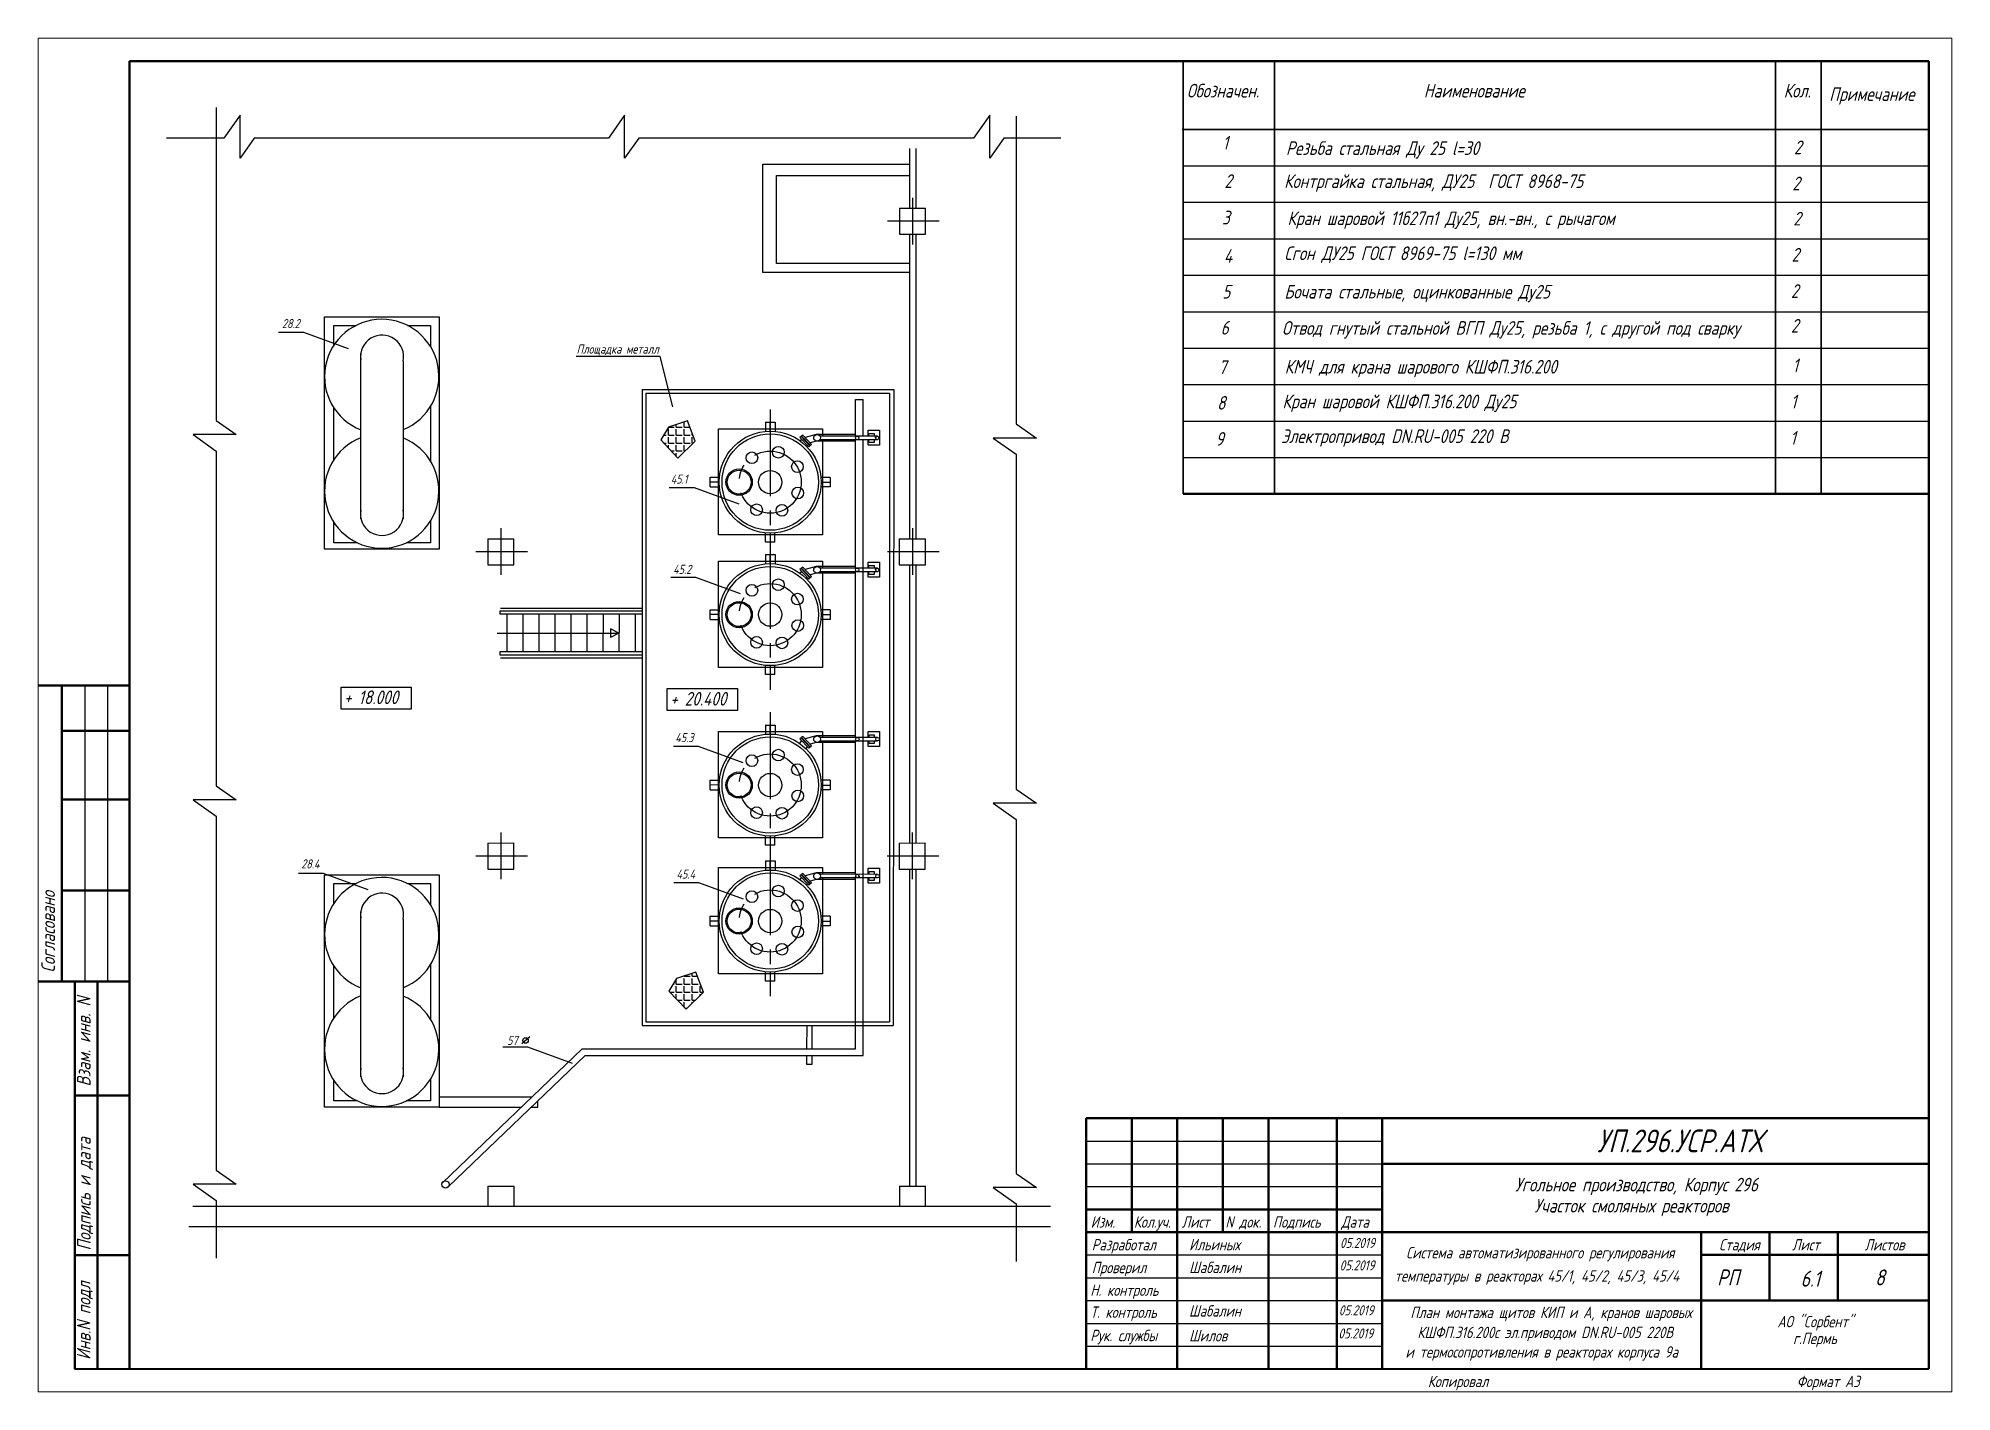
# Model space of a CAD drawing. Header units: millimetres. Extents: x 5027 to 5447, y -3683 to -3386.
import ezdxf

# ---------------------------------------------------------------- set-up
doc = ezdxf.new("R2010")
doc.units = ezdxf.units.MM
doc.linetypes.add('CENTER2', pattern=[28.575, 19.05, -3.175, 3.175, -3.175])
for name, color, linetype, lineweight in [('MAIN', 7, 'Continuous', 50), ('Основная', 7, 'Continuous', 60), ('Тонкая', 7, 'Continuous', 20)]:
    doc.layers.add(name, color=color, linetype=linetype, lineweight=lineweight)
doc.layers.add('АСУТП', color=7, linetype='Continuous')
doc.styles.add('GOST тип А', font='', dxfattribs={"oblique": 15})
doc.styles.get('GOST тип А').set_extended_font_data('GOST type A')
pattern_1 = [(0, (4725.4985, -2607.1066), (0, 1.74625), [1.27, -0.47625]), (90, (4725.4985, -2607.1066), (-1.74625, 1e-16), [1.27, -0.47625])]

msp = doc.modelspace()

# ---------------------------------------------------------------- hatches: boundary and pattern name
at = {"lineweight": -3}
h = msp.add_hatch(dxfattribs=at)
h.set_pattern_fill('ANGLE', scale=0.25, style=0)
h.set_pattern_definition(pattern_1)
h.paths.add_polyline_path([(5169.74, -3470.14), (5165.56, -3471.54), (5163.89, -3474.32), (5167.62, -3478.28), (5171.47, -3474.55)])
h = msp.add_hatch(dxfattribs=at)
h.set_pattern_fill('ANGLE', scale=0.25, style=0)
h.set_pattern_definition(pattern_1)
h.paths.add_polyline_path([(5171.55, -3591.08), (5167.36, -3592.48), (5165.69, -3595.26), (5169.43, -3599.22), (5173.28, -3595.49)])

# ---------------------------------------------------------------- linework, layer by layer
at = {"color": 0}
for p, q in [((5066.31, -3401.38), (5066.31, -3470.07)), ((5071.59, -3403.01), (5068.01, -3408.07)), ((5071.59, -3412.48), (5071.59, -3403.01)), ((5155.96, -3403.01), (5152.38, -3408.07)), ((5155.96, -3412.48), (5155.96, -3403.01)), ((5236.09, -3403.01), (5232.51, -3408.07)), ((5236.09, -3412.48), (5236.09, -3403.01)), ((5241.93, -3403.23), (5241.93, -3470.8)), ((5068.01, -3408.07), (5055.39, -3408.07)), ((5074.67, -3408.07), (5071.59, -3412.48)), ((5152.38, -3408.07), (5074.67, -3408.07)), ((5159.05, -3408.07), (5155.96, -3412.48)), ((5232.51, -3408.07), (5159.05, -3408.07)), ((5239.17, -3408.07), (5236.09, -3412.48)), ((5251.73, -3408.07), (5239.17, -3408.07)), ((5070.72, -3473.15), (5061.25, -3473.15)), ((5061.25, -3473.15), (5066.31, -3476.74)), ((5066.31, -3470.07), (5070.72, -3473.15)), ((5241.93, -3470.8), (5246.34, -3473.89)), ((5066.31, -3476.74), (5066.31, -3550.2)), ((5246.34, -3473.89), (5236.87, -3473.89)), ((5236.87, -3473.89), (5241.93, -3477.47)), ((5241.93, -3477.47), (5241.93, -3550.93)), ((5070.72, -3553.28), (5061.25, -3553.28)), ((5061.25, -3553.28), (5066.31, -3556.86)), ((5066.31, -3550.2), (5070.72, -3553.28)), ((5241.93, -3550.93), (5246.34, -3554.01)), ((5066.31, -3556.86), (5066.31, -3634.57)), ((5246.34, -3554.01), (5236.87, -3554.01)), ((5236.87, -3554.01), (5241.93, -3557.59)), ((5241.93, -3557.59), (5241.93, -3635.3)), ((5066.31, -3634.57), (5070.72, -3637.65)), ((5241.93, -3635.3), (5246.34, -3638.38)), ((5070.72, -3637.65), (5061.25, -3637.65)), ((5061.25, -3637.65), (5066.31, -3641.23)), ((5066.31, -3641.23), (5066.31, -3653.86)), ((5246.34, -3638.38), (5236.87, -3638.38)), ((5236.87, -3638.38), (5241.93, -3641.96)), ((5241.93, -3641.96), (5241.93, -3654.59))]:
    msp.add_line(p, q, dxfattribs=at)
at = {"color": 7, "lineweight": -3}
for p, q in [((5218.45, -3410.39), (5218.45, -3423.47)), ((5219.9, -3410.39), (5219.9, -3423.46)), ((5186.3, -3437.6), (5186.3, -3413.79)), ((5186.3, -3413.79), (5218.45, -3413.79)), ((5189.28, -3435.61), (5189.28, -3416.28)), ((5189.28, -3416.28), (5218.45, -3416.28)), ((5216.26, -3423.48), (5221.98, -3423.45)), ((5216.26, -3423.48), (5216.27, -3429.16)), ((5221.98, -3429.16), (5221.98, -3423.45)), ((5216.27, -3429.16), (5221.98, -3429.16)), ((5218.45, -3429.16), (5218.45, -3496)), ((5219.9, -3429.16), (5219.9, -3496)), ((5218.45, -3435.6), (5189.28, -3435.61)), ((5218.45, -3437.6), (5186.3, -3437.6)), ((5085.52, -3450.75), (5080, -3450.75)), ((5095.32, -3454.3), (5085.52, -3450.75)), ((5163.78, -3456.01), (5145.31, -3456.01)), ((5166.56, -3467.03), (5163.78, -3456.01)), ((5159.82, -3463.28), (5215.06, -3463.28)), ((5159.82, -3463.28), (5159.82, -3602.8)), ((5160.58, -3464.04), (5160.58, -3602.04)), ((5160.58, -3464.04), (5214.08, -3464.04)), ((5214.08, -3464.04), (5214.08, -3602.04)), ((5215.06, -3463.28), (5214.9, -3602.8)), ((5206.65, -3473.48), (5206.65, -3465.45)), ((5206.65, -3465.45), (5208.28, -3465.45)), ((5208.28, -3473.48), (5208.28, -3465.45)), ((5165.56, -3471.54), (5163.89, -3474.32)), ((5169.74, -3470.14), (5165.56, -3471.54)), ((5171.47, -3474.55), (5169.74, -3470.14)), ((5186.86, -3470.4), (5187.91, -3470.4)), ((5186.86, -3470.4), (5186.86, -3472.42)), ((5187.91, -3472.38), (5187.91, -3470.4)), ((5187.91, -3470.4), (5188.97, -3470.4)), ((5188.97, -3470.4), (5188.97, -3472.43)), ((5195.1, -3473.27), (5194.78, -3473.49)), ((5194.78, -3473.49), (5196.74, -3475.56)), ((5195.1, -3473.27), (5197.01, -3475.31)), ((5197.99, -3473.12), (5195.55, -3473.76)), ((5206.65, -3473.12), (5197.99, -3473.12)), ((5211.44, -3473.49), (5198.82, -3473.48)), ((5163.89, -3474.32), (5167.62, -3478.28)), ((5167.62, -3478.28), (5171.47, -3474.55)), ((5194.72, -3473.55), (5194.4, -3473.76)), ((5194.4, -3473.76), (5196.36, -3475.84)), ((5194.46, -3474.63), (5194.81, -3474.19)), ((5194.72, -3473.55), (5196.63, -3475.59)), ((5195.85, -3475.78), (5196.07, -3475.52)), ((5196.36, -3475.84), (5196.63, -3475.59)), ((5197.99, -3474.58), (5196.65, -3474.93)), ((5196.74, -3475.56), (5197.01, -3475.31)), ((5206.65, -3474.58), (5197.99, -3474.58)), ((5211.44, -3474.28), (5198.77, -3474.28)), ((5206.65, -3502.45), (5206.65, -3474.28)), ((5208.28, -3609.4), (5208.28, -3474.28)), ((5171.26, -3484.82), (5165.75, -3484.82)), ((5181.07, -3488.37), (5171.26, -3484.82)), ((5174.74, -3483.57), (5174.74, -3482.51)), ((5174.74, -3482.51), (5176.77, -3482.51)), ((5176.72, -3483.57), (5174.74, -3483.57)), ((5174.74, -3484.62), (5174.74, -3483.57)), ((5174.74, -3484.62), (5176.77, -3484.62)), ((5201.08, -3482.52), (5199.05, -3482.52)), ((5201.08, -3484.62), (5199.05, -3484.62)), ((5199.1, -3483.57), (5201.08, -3483.57)), ((5201.08, -3482.52), (5201.08, -3483.57)), ((5201.08, -3483.57), (5201.08, -3484.62)), ((5125.91, -3496.01), (5131.63, -3495.99)), ((5125.91, -3496.01), (5125.91, -3501.7)), ((5131.63, -3501.7), (5131.63, -3495.99)), ((5186.86, -3496.74), (5186.86, -3494.71)), ((5187.91, -3496.74), (5186.86, -3496.74)), ((5187.91, -3494.76), (5187.91, -3496.74)), ((5188.96, -3496.74), (5187.91, -3496.74)), ((5188.96, -3496.74), (5188.96, -3494.71)), ((5216.24, -3496.01), (5221.97, -3495.99)), ((5216.24, -3496.01), (5216.25, -3501.7)), ((5221.97, -3501.7), (5221.97, -3495.99)), ((5125.91, -3501.7), (5131.63, -3501.7)), ((5186.86, -3499.48), (5187.91, -3499.48)), ((5186.86, -3499.48), (5186.86, -3501.51)), ((5187.91, -3501.46), (5187.91, -3499.48)), ((5187.91, -3499.48), (5188.97, -3499.48)), ((5188.97, -3499.48), (5188.97, -3501.51)), ((5194.72, -3502.54), (5194.4, -3502.75)), ((5194.4, -3502.75), (5196.36, -3504.83)), ((5194.72, -3502.54), (5196.63, -3504.58)), ((5195.1, -3502.26), (5194.78, -3502.48)), ((5194.78, -3502.48), (5196.74, -3504.55)), ((5195.1, -3502.26), (5197.01, -3504.3)), ((5197.99, -3502.11), (5195.55, -3502.75)), ((5206.65, -3502.11), (5197.99, -3502.11)), ((5211.43, -3502.45), (5198.81, -3502.44)), ((5216.25, -3501.7), (5221.97, -3501.7)), ((5218.45, -3501.7), (5218.46, -3562.77)), ((5219.9, -3501.7), (5219.91, -3562.77)), ((5171.6, -3504.5), (5166.09, -3504.5)), ((5181.4, -3508.05), (5171.6, -3504.5)), ((5194.46, -3503.62), (5194.81, -3503.19)), ((5195.85, -3504.77), (5196.07, -3504.52)), ((5196.36, -3504.83), (5196.63, -3504.58)), ((5197.99, -3503.57), (5196.65, -3503.92)), ((5196.74, -3504.55), (5197.01, -3504.3)), ((5206.65, -3503.57), (5197.99, -3503.57)), ((5211.44, -3503.24), (5198.77, -3503.24)), ((5206.65, -3539.6), (5206.65, -3503.24)), ((5159.82, -3511.31), (5128.72, -3511.31)), ((5159.82, -3511.86), (5128.53, -3511.86)), ((5128.53, -3511.86), (5128.53, -3512.49)), ((5128.53, -3512.49), (5159.82, -3512.49)), ((5130.1, -3512.49), (5130.1, -3520.8)), ((5133.62, -3512.49), (5133.61, -3520.8)), ((5137.14, -3512.49), (5137.13, -3520.8)), ((5140.64, -3512.49), (5140.63, -3520.8)), ((5144.16, -3512.49), (5144.15, -3520.8)), ((5147.68, -3512.49), (5147.67, -3520.8)), ((5151.21, -3512.49), (5151.2, -3520.8)), ((5154.73, -3512.49), (5154.72, -3520.8)), ((5158.24, -3512.49), (5158.24, -3520.8)), ((5174.74, -3512.65), (5174.74, -3511.59)), ((5174.74, -3511.59), (5176.77, -3511.59)), ((5176.72, -3512.65), (5174.74, -3512.65)), ((5174.74, -3513.7), (5174.74, -3512.65)), ((5174.74, -3513.7), (5176.77, -3513.7)), ((5201.08, -3511.6), (5199.05, -3511.6)), ((5201.08, -3513.71), (5199.05, -3513.71)), ((5199.1, -3512.65), (5201.08, -3512.65)), ((5201.08, -3511.6), (5201.08, -3512.65)), ((5201.08, -3512.65), (5201.08, -3513.71)), ((5128, -3516.68), (5154.72, -3516.68)), ((5154.72, -3516.68), (5152.86, -3515.73)), ((5152.86, -3515.73), (5152.86, -3517.68)), ((5154.72, -3516.68), (5152.86, -3517.68)), ((5159.82, -3520.8), (5128.53, -3520.8)), ((5128.53, -3520.8), (5128.53, -3521.44)), ((5128.53, -3521.44), (5159.82, -3521.44)), ((5159.82, -3522.17), (5128.72, -3522.17)), ((5186.86, -3525.82), (5186.86, -3523.79)), ((5187.91, -3523.84), (5187.91, -3525.82)), ((5188.96, -3525.82), (5188.96, -3523.79)), ((5187.91, -3525.82), (5186.86, -3525.82)), ((5188.96, -3525.82), (5187.91, -3525.82)), ((5186.86, -3536.86), (5186.86, -3538.89)), ((5186.86, -3536.87), (5187.91, -3536.87)), ((5187.91, -3538.84), (5187.91, -3536.87)), ((5187.91, -3536.87), (5188.97, -3536.87)), ((5188.97, -3536.87), (5188.97, -3538.89)), ((5194.72, -3539.69), (5194.4, -3539.91)), ((5194.4, -3539.91), (5196.36, -3541.98)), ((5194.46, -3540.77), (5194.81, -3540.34)), ((5194.72, -3539.69), (5196.63, -3541.73)), ((5195.1, -3539.41), (5194.78, -3539.63)), ((5194.78, -3539.63), (5196.74, -3541.71)), ((5195.1, -3539.41), (5197.01, -3541.46)), ((5197.99, -3539.27), (5195.55, -3539.9)), ((5206.65, -3539.27), (5197.99, -3539.27)), ((5211.45, -3540.39), (5198.78, -3540.39)), ((5211.45, -3539.61), (5198.83, -3539.59)), ((5206.65, -3569.64), (5206.65, -3540.39)), ((5172.19, -3541.62), (5166.68, -3541.62)), ((5181.99, -3545.16), (5172.19, -3541.62)), ((5195.85, -3541.92), (5196.07, -3541.67)), ((5196.36, -3541.98), (5196.63, -3541.73)), ((5197.99, -3540.72), (5196.65, -3541.07)), ((5196.74, -3541.71), (5197.01, -3541.46)), ((5206.65, -3540.72), (5197.99, -3540.72)), ((5174.74, -3550.03), (5174.74, -3548.98)), ((5174.74, -3548.98), (5176.77, -3548.98)), ((5201.08, -3548.98), (5199.05, -3548.98)), ((5201.08, -3548.98), (5201.08, -3550.04)), ((5176.72, -3550.04), (5174.74, -3550.03)), ((5174.74, -3551.09), (5174.74, -3550.03)), ((5174.74, -3551.09), (5176.77, -3551.09)), ((5201.08, -3551.09), (5199.05, -3551.09)), ((5199.1, -3550.04), (5201.08, -3550.04)), ((5201.08, -3550.04), (5201.08, -3551.09)), ((5186.86, -3563.21), (5186.86, -3561.18)), ((5187.91, -3561.23), (5187.91, -3563.21)), ((5188.96, -3563.21), (5188.96, -3561.18)), ((5125.91, -3562.78), (5131.63, -3562.76)), ((5125.91, -3562.78), (5125.91, -3568.47)), ((5131.63, -3568.47), (5131.63, -3562.76)), ((5187.91, -3563.21), (5186.86, -3563.21)), ((5188.96, -3563.21), (5187.91, -3563.21)), ((5216.21, -3562.78), (5221.93, -3562.76)), ((5216.21, -3562.78), (5216.21, -3568.47)), ((5221.93, -3568.47), (5221.93, -3562.76)), ((5089.86, -3569.47), (5084.34, -3569.47)), ((5099.66, -3573.02), (5089.86, -3569.47)), ((5125.91, -3568.47), (5131.63, -3568.47)), ((5186.86, -3566.71), (5187.91, -3566.71)), ((5186.86, -3566.71), (5186.86, -3568.74)), ((5187.91, -3568.69), (5187.91, -3566.71)), ((5187.91, -3566.71), (5188.97, -3566.71)), ((5188.97, -3566.71), (5188.97, -3568.74)), ((5194.72, -3569.72), (5194.4, -3569.93)), ((5194.4, -3569.93), (5196.36, -3572.01)), ((5194.72, -3569.72), (5196.63, -3571.76)), ((5195.1, -3569.44), (5194.78, -3569.66)), ((5194.78, -3569.66), (5196.74, -3571.74)), ((5195.1, -3569.44), (5197.01, -3571.49)), ((5197.99, -3569.29), (5195.55, -3569.93)), ((5206.65, -3569.29), (5197.99, -3569.29)), ((5211.47, -3569.64), (5198.85, -3569.63)), ((5216.21, -3568.47), (5221.93, -3568.47)), ((5218.46, -3568.47), (5218.46, -3638.06)), ((5219.91, -3568.47), (5219.91, -3638.06)), ((5172.27, -3571.5), (5166.76, -3571.5)), ((5182.07, -3575.05), (5172.27, -3571.5)), ((5194.46, -3570.8), (5194.81, -3570.37)), ((5195.85, -3571.95), (5196.07, -3571.7)), ((5196.36, -3572.01), (5196.63, -3571.76)), ((5197.99, -3570.75), (5196.65, -3571.1)), ((5196.74, -3571.74), (5197.01, -3571.49)), ((5206.65, -3570.75), (5197.99, -3570.75)), ((5211.48, -3570.43), (5198.81, -3570.43)), ((5206.65, -3607.91), (5206.65, -3570.43)), ((5174.74, -3579.88), (5174.74, -3578.83)), ((5174.74, -3578.83), (5176.77, -3578.83)), ((5176.72, -3579.88), (5174.74, -3579.88)), ((5174.74, -3580.93), (5174.74, -3579.88)), ((5174.74, -3580.93), (5176.77, -3580.93)), ((5201.08, -3578.83), (5199.05, -3578.83)), ((5201.08, -3580.94), (5199.05, -3580.94)), ((5199.1, -3579.88), (5201.08, -3579.89)), ((5201.08, -3578.83), (5201.08, -3579.89)), ((5201.08, -3579.89), (5201.08, -3580.94)), ((5171.55, -3591.08), (5167.36, -3592.48)), ((5173.28, -3595.49), (5171.55, -3591.08)), ((5186.86, -3593.05), (5186.86, -3591.03)), ((5187.91, -3591.08), (5187.91, -3593.05)), ((5188.96, -3593.05), (5188.96, -3591.03)), ((5167.36, -3592.48), (5165.69, -3595.26)), ((5165.69, -3595.26), (5169.43, -3599.22)), ((5187.91, -3593.05), (5186.86, -3593.05)), ((5188.96, -3593.05), (5187.91, -3593.05)), ((5169.43, -3599.22), (5173.28, -3595.49)), ((5159.82, -3602.8), (5214.9, -3602.8)), ((5160.58, -3602.04), (5214.08, -3602.04)), ((5195.92, -3602.8), (5195.91, -3607.91)), ((5197.14, -3607.91), (5197.14, -3602.8)), ((5115.98, -3637.34), (5146.62, -3607.91)), ((5134.71, -3607.59), (5129.2, -3607.59)), ((5135.13, -3605.26), (5133.41, -3606.82)), ((5144.51, -3611.14), (5134.71, -3607.59)), ((5146.62, -3607.91), (5206.65, -3607.91)), ((5117.22, -3638.22), (5147.26, -3609.4)), ((5147.26, -3609.4), (5208.28, -3609.4)), ((5195.91, -3609.4), (5195.91, -3611.26)), ((5195.91, -3611.26), (5197.14, -3611.26)), ((5197.14, -3611.26), (5197.14, -3609.4)), ((5135.54, -3618.56), (5115.22, -3618.56)), ((5136.91, -3620.73), (5136.91, -3619.33)), ((5115.22, -3620.73), (5133.27, -3620.73)), ((5135.45, -3620.73), (5136.91, -3620.73)), ((5125.95, -3638.07), (5131.68, -3638.05)), ((5125.95, -3638.07), (5125.96, -3642.53)), ((5131.68, -3642.53), (5131.68, -3638.05)), ((5216.27, -3638.07), (5221.99, -3638.05)), ((5216.27, -3638.07), (5216.27, -3642.53)), ((5221.99, -3642.53), (5221.99, -3638.05)), ((5249.46, -3642.53), (5061.21, -3642.53)), ((5249.46, -3647), (5060.31, -3647))]:
    msp.add_line(p, q, dxfattribs=at)
at = {"color": 7, "linetype": 'CENTER2', "lineweight": -3}
for p, q in [((5219.21, -3431.4), (5219.21, -3421.16)), ((5213.66, -3426.24), (5225.01, -3426.24)), ((5187.91, -3467.6), (5187.91, -3500.06)), ((5128.86, -3503.94), (5128.86, -3493.7)), ((5219.19, -3503.94), (5219.19, -3493.7)), ((5187.91, -3496.68), (5187.91, -3529.15)), ((5123.31, -3498.77), (5134.66, -3498.77)), ((5213.65, -3498.77), (5224.99, -3498.77)), ((5187.91, -3534.07), (5187.91, -3566.53)), ((5128.86, -3570.71), (5128.86, -3560.47)), ((5219.16, -3570.71), (5219.16, -3560.47)), ((5123.31, -3565.54), (5134.66, -3565.54)), ((5187.91, -3563.92), (5187.91, -3596.38)), ((5213.61, -3565.54), (5224.96, -3565.54))]:
    msp.add_line(p, q, dxfattribs=at)
at = {"color": 7, "lineweight": 40}
for p, q in [((5047.26, -3553.2), (5047.26, -3569.2)), ((5047.26, -3569.2), (5047.26, -3617.2))]:
    msp.add_line(p, q, dxfattribs=at)
at = {"color": 7, "lineweight": -3}
for points in [[(5090.09, -3447.27), (5115.22, -3447.27), (5115.22, -3498.25), (5090.09, -3498.25)], [(5093.71, -3528.53), (5109.1, -3528.53), (5109.1, -3533.36), (5093.71, -3533.36)], [(5165.32, -3528.85), (5180.71, -3528.85), (5180.71, -3533.68), (5165.32, -3533.68)], [(5090.09, -3569.75), (5115.22, -3569.75), (5115.22, -3620.73), (5090.09, -3620.73)]]:
    msp.add_lwpolyline(points, close=True, dxfattribs=at)
for points in [[(5092.1, -3453.57), (5092.1, -3449.17), (5097, -3449.17)], [(5108.28, -3449.17), (5113.33, -3449.17), (5113.33, -3453.8)], [(5098.08, -3491.62), (5098.03, -3491.62), (5098.03, -3455.35)], [(5107.34, -3457.03), (5107.34, -3491.62), (5107.31, -3491.62)], [(5092.1, -3478.69), (5092.1, -3467.22)], [(5113.33, -3467), (5113.33, -3478.92)], [(5199.36, -3474.28), (5199.36, -3495.14), (5176.59, -3495.14), (5176.59, -3471.86), (5199.36, -3471.86), (5199.36, -3473.48)], [(5209.41, -3473.49), (5209.41, -3472.16), (5211.88, -3472.16), (5211.88, -3475.43), (5209.41, -3475.43), (5209.41, -3474.28)], [(5209.59, -3473.49), (5209.59, -3472.88), (5210.72, -3472.88), (5210.72, -3473.49)], [(5210.72, -3474.28), (5210.72, -3474.85), (5209.59, -3474.85), (5209.59, -3474.28)], [(5097.27, -3496.87), (5092.1, -3496.87), (5092.1, -3492.34)], [(5113.33, -3492.12), (5113.33, -3496.87), (5108.01, -3496.87)], [(5199.36, -3503.24), (5199.36, -3524.23), (5176.59, -3524.23), (5176.59, -3500.94), (5199.36, -3500.94), (5199.36, -3502.44)], [(5209.4, -3502.45), (5209.4, -3501.12), (5211.88, -3501.12), (5211.88, -3504.4), (5209.4, -3504.4), (5209.4, -3503.24)], [(5209.58, -3502.45), (5209.58, -3501.84), (5210.72, -3501.84), (5210.72, -3502.45)], [(5210.72, -3503.24), (5210.72, -3503.81), (5209.58, -3503.81), (5209.58, -3503.24)], [(5199.36, -3540.39), (5199.36, -3561.61), (5176.59, -3561.61), (5176.59, -3538.32), (5199.36, -3538.32), (5199.36, -3539.6)], [(5209.42, -3539.6), (5209.42, -3538.27), (5211.89, -3538.27), (5211.89, -3541.55), (5209.42, -3541.55), (5209.42, -3540.39)], [(5209.6, -3539.6), (5209.6, -3539), (5210.73, -3539), (5210.73, -3539.61)], [(5210.73, -3540.39), (5210.73, -3540.96), (5209.6, -3540.96), (5209.6, -3540.39)], [(5199.36, -3570.43), (5199.36, -3591.46), (5176.59, -3591.46), (5176.59, -3568.17), (5199.36, -3568.17), (5199.36, -3569.63)], [(5209.44, -3569.64), (5209.44, -3568.31), (5211.92, -3568.31), (5211.92, -3571.59), (5209.44, -3571.59), (5209.44, -3570.43)], [(5209.62, -3569.64), (5209.62, -3569.03), (5210.76, -3569.03), (5210.76, -3569.64)], [(5092.1, -3576.05), (5092.1, -3571.65), (5097, -3571.65)], [(5108.28, -3571.65), (5113.33, -3571.65), (5113.33, -3576.28)], [(5210.76, -3570.43), (5210.76, -3571), (5209.62, -3571), (5209.62, -3570.43)], [(5098.08, -3614.1), (5098.03, -3614.1), (5098.03, -3577.83)], [(5107.34, -3579.51), (5107.34, -3614.1), (5107.31, -3614.1)], [(5092.1, -3601.17), (5092.1, -3589.7)], [(5113.33, -3589.48), (5113.33, -3601.4)], [(5097.27, -3619.35), (5092.1, -3619.35), (5092.1, -3614.82)], [(5113.33, -3614.6), (5113.33, -3619.35), (5108.01, -3619.35)]]:
    msp.add_lwpolyline(points, dxfattribs=at)
for centre, radius in [((5187.91, -3483.57), 11.19), ((5187.91, -3483.57), 10.57), ((5187.91, -3483.57), 10.57), ((5198.19, -3473.84), 0.731), ((5207.01, -3473.87), 0.386), ((5211.44, -3473.88), 0.386), ((5183.9, -3478.23), 1.28), ((5189.7, -3477.01), 1.28), ((5181.09, -3483.57), 2.89), ((5181.09, -3483.57), 2.62), ((5187.91, -3483.57), 2.56), ((5193.89, -3480.17), 1.28), ((5193.97, -3485.96), 1.28), ((5184.93, -3489.64), 1.28), ((5190.49, -3489.76), 1.28), ((5187.91, -3512.65), 11.19), ((5187.91, -3512.65), 10.57), ((5187.91, -3512.65), 10.57), ((5198.19, -3502.83), 0.731), ((5207, -3502.83), 0.386), ((5211.43, -3502.84), 0.386), ((5183.9, -3507.31), 1.28), ((5189.7, -3506.09), 1.28), ((5181.09, -3512.65), 2.89), ((5181.09, -3512.65), 2.62), ((5187.91, -3512.65), 2.56), ((5193.89, -3509.25), 1.28), ((5193.97, -3515.04), 1.28), ((5184.93, -3518.72), 1.28), ((5190.49, -3518.84), 1.28), ((5187.91, -3550.04), 11.19), ((5187.91, -3550.04), 10.57), ((5187.91, -3550.04), 10.57), ((5198.19, -3539.99), 0.731), ((5207.02, -3539.98), 0.386), ((5211.45, -3539.99), 0.386), ((5183.9, -3544.69), 1.28), ((5189.7, -3543.48), 1.28), ((5181.09, -3550.04), 2.89), ((5181.09, -3550.04), 2.62), ((5187.91, -3550.04), 2.56), ((5193.89, -3546.64), 1.28), ((5193.97, -3552.43), 1.28), ((5184.93, -3556.11), 1.28), ((5190.49, -3556.22), 1.28), ((5187.91, -3579.88), 11.19), ((5187.91, -3579.88), 10.57), ((5187.91, -3579.88), 10.57), ((5198.19, -3570.01), 0.731), ((5207.04, -3570.02), 0.386), ((5211.47, -3570.03), 0.386), ((5183.9, -3574.54), 1.28), ((5189.7, -3573.32), 1.28), ((5181.09, -3579.88), 2.89), ((5181.09, -3579.88), 2.62), ((5187.91, -3579.88), 2.56), ((5193.89, -3576.48), 1.28), ((5193.97, -3582.28), 1.28), ((5184.93, -3585.96), 1.28), ((5190.49, -3586.07), 1.28), ((5134.21, -3606.1), 0.601), ((5116.65, -3637.67), 0.799)]:
    msp.add_circle(centre, radius, dxfattribs=at)
at = {"color": 7, "linetype": 'CENTER2', "lineweight": -3}
for centre in [(5187.91, -3483.57), (5187.91, -3512.65), (5187.91, -3550.04), (5187.91, -3579.88)]:
    msp.add_circle(centre, 6.82, dxfattribs=at)
at = {"color": 7, "lineweight": -3}
for centre, radius, start, end in [((5102.64, -3460.4), 12.56, 291.9873, 248.4672), ((5102.72, -3456.02), 4.73, 347.7345, 188.1938), ((5102.64, -3485.52), 12.56, 111.5328, 68.0127), ((5102.69, -3490.55), 4.73, 170.1297, 10.9579), ((5102.64, -3582.88), 12.56, 291.9873, 248.4672), ((5102.72, -3578.5), 4.73, 347.7345, 188.1938), ((5102.64, -3608), 12.56, 111.5328, 68.0127), ((5102.69, -3613.03), 4.73, 170.1297, 10.9579)]:
    msp.add_arc(centre, radius, start, end, dxfattribs=at)
at = {"layer": 'MAIN', "color": 7, "linetype": 'Continuous', "lineweight": 40}
for p, q in [((5027.25, -3528.18), (5047.25, -3528.18)), ((5032.45, -3528.18), (5032.45, -3593.18)), ((5032.45, -3538.18), (5047.25, -3538.18)), ((5032.45, -3553.18), (5047.25, -3553.18)), ((5032.45, -3573.18), (5047.25, -3573.18)), ((5027.25, -3593.18), (5047.25, -3593.18)), ((5035.25, -3593.19), (5035.25, -3618.19)), ((5040.25, -3593.19), (5040.25, -3678.19)), ((5035.25, -3678.19), (5035.25, -3618.19)), ((5035.25, -3618.19), (5047.25, -3618.19)), ((5047.25, -3677.19), (5047.25, -3647.19)), ((5035.25, -3653.19), (5047.25, -3653.19))]:
    msp.add_line(p, q, dxfattribs=at)
at = {"layer": 'MAIN', "color": 7, "linetype": 'Continuous', "lineweight": -3}
for p, q in [((5037.45, -3528.18), (5037.45, -3593.18)), ((5042.45, -3528.18), (5042.45, -3593.18))]:
    msp.add_line(p, q, dxfattribs=at)
at = {"layer": 'АСУТП', "color": 7, "linetype": 'Continuous', "lineweight": 30}
for p, q in [((5278.37, -3391.17), (5442.26, -3391.17)), ((5278.57, -3391.17), (5278.57, -3486.17)), ((5298.57, -3391.17), (5298.57, -3486.17)), ((5408.57, -3391.17), (5408.57, -3486.17)), ((5418.57, -3391.17), (5418.57, -3486.17)), ((5278.37, -3406.17), (5442.26, -3406.17))]:
    msp.add_line(p, q, dxfattribs=at)
at = {"layer": 'АСУТП', "color": 7, "linetype": 'Continuous', "lineweight": -3}
for p, q in [((5278.57, -3406.17), (5442.26, -3406.17)), ((5278.57, -3414.17), (5442.26, -3414.17)), ((5278.57, -3422.17), (5442.26, -3422.17)), ((5278.57, -3422.17), (5442.26, -3422.17)), ((5278.57, -3430.17), (5442.26, -3430.17)), ((5278.57, -3438.17), (5442.26, -3438.17)), ((5278.57, -3446.17), (5442.26, -3446.17)), ((5278.57, -3454.17), (5442.26, -3454.17)), ((5278.57, -3462.17), (5442.26, -3462.17)), ((5278.57, -3462.17), (5442.26, -3462.17)), ((5278.57, -3470.17), (5442.26, -3470.17)), ((5278.57, -3478.17), (5442.26, -3478.17))]:
    msp.add_line(p, q, dxfattribs=at)
at = {"layer": 'Основная', "lineweight": 40}
for p, q in [((5442.26, -3391.17), (5047.26, -3391.17)), ((5047.26, -3391.17), (5047.26, -3678.17)), ((5442.26, -3678.17), (5442.26, -3391.17)), ((5278.57, -3486.17), (5442.26, -3486.17)), ((5257.26, -3623.17), (5442.26, -3623.17)), ((5257.26, -3678.17), (5257.26, -3623.17)), ((5267.26, -3648.17), (5267.26, -3623.17)), ((5277.26, -3678.17), (5277.26, -3623.17)), ((5287.26, -3648.17), (5287.26, -3623.17)), ((5297.26, -3678.17), (5297.26, -3623.17)), ((5312.26, -3678.17), (5312.26, -3623.17)), ((5322.26, -3678.17), (5322.26, -3623.17)), ((5322.26, -3633.17), (5442.26, -3633.17)), ((5257.26, -3643.17), (5322.26, -3643.17)), ((5257.26, -3648.17), (5442.26, -3648.17)), ((5392.26, -3648.17), (5392.26, -3678.17)), ((5407.26, -3648.17), (5407.26, -3663.17)), ((5422.26, -3648.17), (5422.26, -3663.17)), ((5392.26, -3653.17), (5442.26, -3653.17)), ((5322.26, -3663.17), (5442.26, -3663.17)), ((5035.25, -3678.19), (5442.26, -3678.17))]:
    msp.add_line(p, q, dxfattribs=at)
at = {"layer": 'Тонкая'}
for p, q in [((5447.26, -3386.17), (5027.26, -3386.17)), ((5027.26, -3386.17), (5027.26, -3683.17)), ((5447.26, -3683.17), (5447.26, -3386.17)), ((5027.26, -3683.17), (5447.26, -3683.17))]:
    msp.add_line(p, q, dxfattribs=at)
at = {"layer": 'Тонкая', "lineweight": 40}
msp.add_line((5047.26, -3391.17), (5047.26, -3486.17), dxfattribs=at)
at = {"layer": 'Тонкая', "lineweight": -3}
for p, q in [((5257.26, -3628.17), (5322.26, -3628.17)), ((5257.26, -3633.17), (5322.26, -3633.17)), ((5257.26, -3638.17), (5322.26, -3638.17)), ((5257.26, -3653.17), (5322.26, -3653.17)), ((5257.26, -3658.17), (5322.26, -3658.17)), ((5257.26, -3663.17), (5322.26, -3663.17)), ((5257.26, -3668.17), (5322.26, -3668.17)), ((5257.26, -3673.17), (5322.26, -3673.17))]:
    msp.add_line(p, q, dxfattribs=at)

# ---------------------------------------------------------------- texts
at = {"color": 0, "linetype": 'Continuous', "style": 'GOST тип А', "oblique": 15}
for p in [(5312.99, -3651.62), (5312.91, -3656.55), (5312.73, -3666.41), (5312.63, -3671.49)]:
    msp.add_text('05.2019', height=2.2, dxfattribs=at).set_placement(p)
at = {"layer": 'MAIN', "color": 7, "linetype": 'Continuous', "lineweight": -3, "style": 'GOST тип А', "oblique": 15}
for s, p in [('+ 18.000', (5094.34, -3532.29)), ('+ 20.400', (5165.95, -3532.61))]:
    msp.add_text(s, height=3, dxfattribs=at).set_placement(p)
at = {"layer": 'MAIN', "color": 7, "linetype": 'Continuous', "lineweight": 40, "style": 'GOST тип А', "oblique": 15}
for s, p in [('Согласовано', (5030.92, -3591.18)), ('Взам. инв. N', (5038.72, -3616.19)), ('Подпись и дата', (5038.77, -3652.19)), ('Инв.N подл', (5038.72, -3676.19))]:
    msp.add_text(s, height=3, rotation=90, dxfattribs=at).set_placement(p)
at = {"layer": 'MAIN', "style": 'GOST тип А', "oblique": 15}
for s, height, p in [('УП.296.УСР.АТХ', 5, (5369.43, -3630.63)), ('Изм.', 2.5, (5258.26, -3647.17)), ('Копировал', 2.5, (5332.26, -3682.17)), ('Формат A3', 2.5, (5413.26, -3682.17))]:
    msp.add_text(s, height=height, dxfattribs=at).set_placement(p)
at = {"layer": 'MAIN', "color": 7, "linetype": 'Continuous', "style": 'GOST тип А', "oblique": 15}
for s, height, p in [('Угольное производство, Корпус 296', 3, (5351.43, -3639.22)), ('Участок смоляных реакторов', 3, (5355.66, -3643.85)), ('АО "Сорбент"', 2.5, (5408.99, -3669.03)), ('г.Пермь', 2.5, (5412.44, -3672.72))]:
    msp.add_text(s, height=height, dxfattribs=at).set_placement(p)
at = {"layer": 'MAIN', "lineweight": 40, "style": 'GOST тип А', "oblique": 15}
for s, height, p in [('Кол.уч.', 2.5, (5267.74, -3647.17)), ('Лист', 2.5, (5278.26, -3647.17)), ('N док.', 2.5, (5287.82, -3647.17)), ('Подпись', 2.5, (5298.26, -3647.17)), ('Дата', 2.5, (5313.26, -3647.17)), ('Разработал', 2.5, (5258.49, -3652.17)), ('Ильиных', 2.5, (5279.87, -3652.14)), ('Стадия', 2.5, (5396.2, -3652.17)), ('Лист', 2.5, (5412.22, -3652.17)), ('Листов', 2.5, (5428.14, -3652.17)), ('Проверил', 2.5, (5258.49, -3657.17)), ('Шабалин', 2.5, (5279.87, -3657.14)), ('РП', 3.5, (5395.77, -3659.84)), ('6.1', 3.5, (5414.08, -3660.12)), ('8', 3.5, (5430.42, -3659.84)), ('Н. контроль', 2.5, (5258.18, -3662.14)), ('Т. контроль', 2.5, (5258.18, -3666.97)), ('Шабалин', 2.5, (5279.84, -3666.69)), ('Рук. службы', 2.5, (5258.18, -3672.09)), ('Шилов', 2.5, (5279.87, -3672.14))]:
    msp.add_text(s, height=height, dxfattribs=at).set_placement(p)
at = {"layer": 'MAIN', "lineweight": 15, "style": 'GOST тип А', "oblique": 15}
for s, p in [('Система автоматизированного регулирования', (5327.5, -3653.91)), ('температуры в реакторах 45/1, 45/2, 45/3, 45/4', (5324.98, -3659.01)), ('План монтажа щитов КИП и А, кранов шаровых', (5328.43, -3667.02)), ('КШФП.316.200с эл.приводом DN.RU-005 220В', (5329.97, -3671.41)), ('и термосопротивления в реакторах корпуса 9а', (5327.36, -3675.69))]:
    msp.add_text(s, height=2.5, dxfattribs=at).set_placement(p)
at = {"layer": 'АСУТП', "color": 7, "linetype": 'Continuous', "lineweight": -3, "style": 'GOST тип А', "oblique": 15}
for s, height, p in [('Обозначен.', 3, (5279.37, -3399.17)), ('Наименование', 3, (5331.37, -3399.17)), ('Кол.', 3, (5410.37, -3399.17)), ('Примечание', 3, (5420.37, -3399.92)), ('1', 3, (5287.21, -3410.59)), ('Резьба стальная Ду 25 l=30', 3, (5301.13, -3411.78)), ('2', 3, (5412.64, -3411.61)), ('2', 3, (5287.62, -3419.01)), ('Контргайка стальная, ДУ25  ГОСТ 8968-75', 3, (5300.72, -3419.04)), ('2', 3, (5412.27, -3419.53)), ('3', 3, (5287.08, -3427.02)), ('Кран шаровой 11б27п1 Ду25, вн.-вн., с рычагом', 3, (5301.44, -3427.18)), ('2', 3, (5412.48, -3427.25)), ('4', 3, (5287.48, -3435.44)), ('Сгон ДУ25 ГОСТ 8969-75 l=130 мм', 3, (5300.77, -3434.85)), ('2', 3, (5412.11, -3435.17)), ('5', 3, (5287.14, -3443.28)), ('Бочата стальные, оцинкованные Ду25', 3, (5300.77, -3443.28)), ('2', 3, (5411.96, -3443.14)), ('28.2', 2, (5080.74, -3449.78)), ('6', 3, (5286.8, -3451.19)), ('Отвод гнутый стальной ВГП Ду25, резьба 1, с другой под сварку', 3, (5300.26, -3451.24)), ('2', 3, (5411.96, -3450.76)), ('Площадка металл', 2, (5145.4, -3455.38)), ('1', 3, (5412.31, -3459.48)), ('7', 3, (5286.34, -3459.83)), ('КМЧ для крана шарового КШФП.316.200    ', 3, (5300.84, -3459.75)), ('8', 3, (5286, -3467.67)), ('Кран шаровой КШФП.316.200 Ду25 ', 3, (5300.35, -3467.36)), ('1', 3, (5411.94, -3467.4)), ('9', 3, (5285.66, -3475.59)), ('Электропривод DN.RU-005 220 В', 3, (5300.07, -3474.99)), ('1', 3, (5411.8, -3475.37)), ('45.1', 2, (5166.07, -3483.91)), ('45.2', 2, (5166.6, -3503.71)), ('45.3', 2, (5167.07, -3540.63)), ('28.4', 2, (5084.96, -3568.35)), ('45.4', 2, (5167.33, -3570.58)), ('57', 2, (5130.16, -3607.09))]:
    msp.add_text(s, height=height, dxfattribs=at).set_placement(p)

doc.saveas('drawing.dxf')
